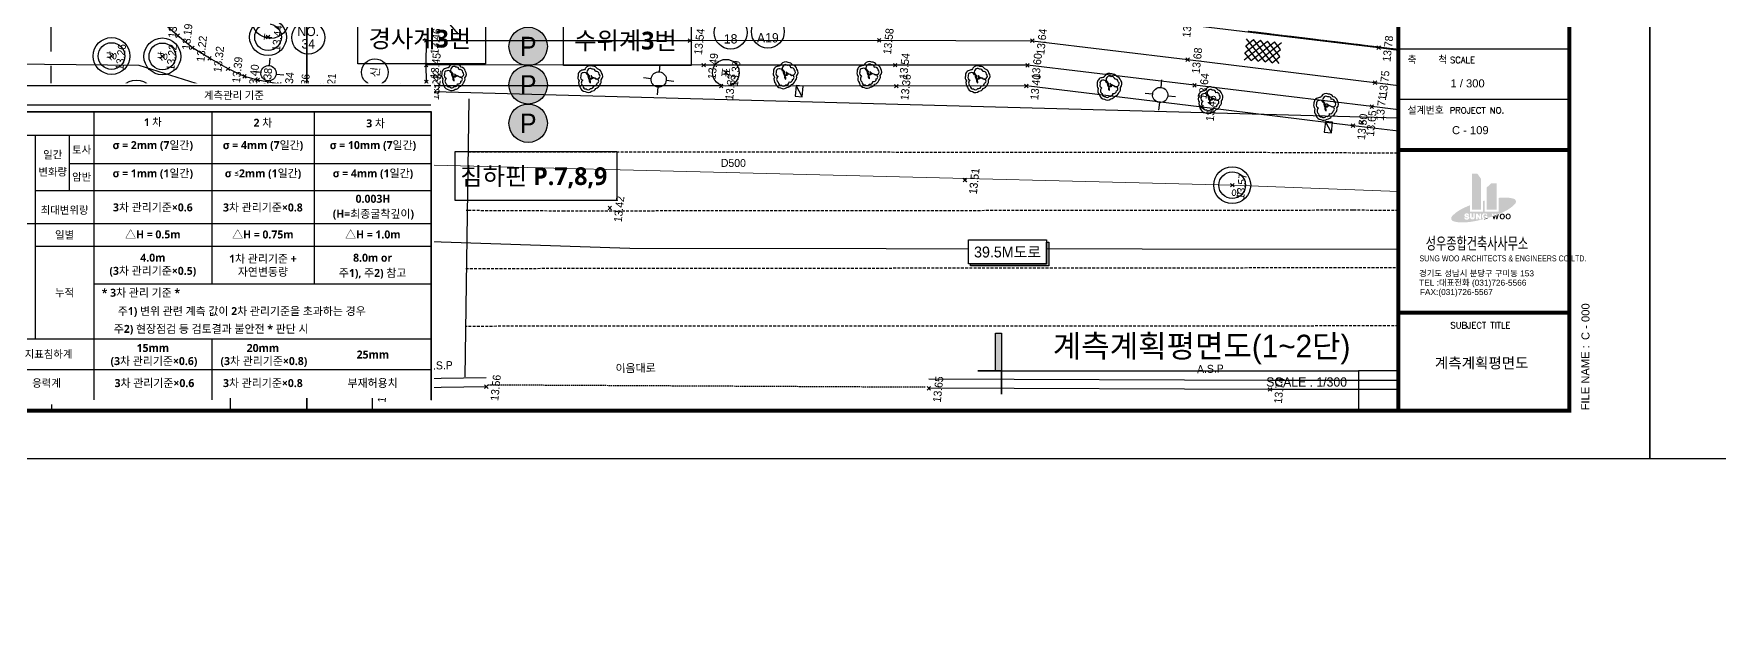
# Model space of a CAD drawing. Header units: millimetres. Extents: x 1073475 to 2890243, y -1340830 to -367733.
# Drawn here: x 2496583 to 2591395, y -465920 to -432928 of the extents above; entities that cross this region are included whole.
import ezdxf
from ezdxf.enums import TextEntityAlignment as Align
from ezdxf.xclip import XClip

# ---------------------------------------------------------------- set-up
doc = ezdxf.new("R2010")
doc.units = ezdxf.units.MM
doc.header["$LTSCALE"] = 50
doc.header["$XCLIPFRAME"] = 2
doc.header["$PDMODE"] = 3
doc.header["$PDSIZE"] = 100
for name, pattern in [('ANYANG3', [3, 2, -1]), ('HIDDEN', [9.525, 6.35, -3.175]), ('HIDDEN2', [4.7625, 3.175, -1.5875]), ('PHANTOM', [63.5, 31.75, -6.35, 6.35, -6.35, 6.35, -6.35])]:
    doc.linetypes.add(name, pattern=pattern)
for name, color, linetype in [('0-재료표-1', 3, 'Continuous'), ('1-우수관로', 140, '우수'), ('11', 11, 'Continuous'), ('3', 3, 'Continuous'), ('A-SYM', 7, 'Continuous'), ('CIP', 1, 'Continuous'), ('HAT', 8, 'Continuous'), ('NO', 2, 'Continuous'), ('SITE', 7, 'PHANTOM'), ('TEX', 3, 'Continuous'), ('TEXT', 3, 'Continuous'), ('TEXT1', 7, 'Continuous'), ('TITLE-1', 3, 'Continuous'), ('가로등', 1, 'Continuous'), ('건축', 233, 'HIDDEN'), ('계측기 지표침하계', 44, 'Continuous'), ('단면', 4, 'Continuous'), ('도로', 1, 'Continuous'), ('보도', 7, 'Continuous'), ('보도블럭', 7, 'Continuous'), ('상수도맨홀', 1, 'Continuous'), ('신호등', 1, 'Continuous'), ('연속지적도', 32, 'Continuous'), ('우수맨홀', 1, 'Continuous'), ('우수받이', 5, 'Continuous'), ('자전거전용도로', 7, 'Continuous'), ('조경', 3, 'Continuous'), ('중앙선', 2, 'Continuous'), ('지하지장물_상수관로', 5, 'HIDDEN2'), ('지하지장물_열수송관로', 6, 'HIDDEN2'), ('지하지장물_전기관로', 1, 'HIDDEN2'), ('차선', 7, 'HIDDEN2'), ('측량점_높이', 8, 'Continuous'), ('측량점_심볼', 7, 'Continuous'), ('통신맨홀', 1, 'Continuous'), ('포장상태', 7, 'Continuous'), ('표지판', 1, 'Continuous'), ('현황', 9, 'Continuous'), ('화단경계', 3, 'Continuous'), ('횡단보도', 40, 'Continuous')]:
    doc.layers.add(name, color=color, linetype=linetype)
doc.layers.add('defpoint', color=193, linetype='Continuous', plot=False)
doc.styles.add('LT', font='')
doc.styles.add('RXHG', font='arial.ttf')
doc.styles.add('RXHS', font='SIMPLEX.SHX', dxfattribs={"bigfont": 'WHGTXT.SHX'})
doc.styles.get("Standard").update_dxf_attribs({"font": ''})
doc.styles.add('굴림체', font='')
doc.styles.add('돋움', font='')
doc.styles.add('로고', font='malgunbd.ttf')
doc.styles.add('맑은고딕', font='malgunbd.ttf')
doc.styles.get('LT').set_extended_font_data('GulimChe')
doc.styles.get('Standard').set_extended_font_data('Dotum')
doc.styles.get('굴림체').set_extended_font_data('Dotum')
doc.styles.get('돋움').set_extended_font_data('Dotum')
doc.linetypes.add('POWER_LINE', pattern='A,12.7,-5.08,["POWER",Standard,S=2.54,R=0,X=-2.54,Y=-1.27],-6.35', length=24.13)
doc.linetypes.add('WATER_LINE', pattern='A,12.7,-5.08,["WATER",Standard,S=2.54,R=0,X=-2.54,Y=-1.27],-6.35', length=24.13)
doc.linetypes.add('우수', pattern='A,0.5,-0.05,["우수",LT,S=0.1,R=0,X=0,Y=-0.05],-0.4', length=0.95)

# ---------------------------------------------------------------- blocks, each defined once
blk = doc.blocks.new('A$405090834614')
at = {"layer": '1-우수관로', "color": 251, "linetype": '우수', "lineweight": 0, "ltscale": 80}
blk.add_lwpolyline([(121638, 164312), (127425, 92669), (132944, 11829)], dxfattribs=at)
at = {"layer": 'SITE', "color": 251, "linetype": 'ANYANG3', "ltscale": 0.5}
blk.add_line((135928, 79844), (136118, 92684), dxfattribs=at)
at = {"layer": '가로등', "color": 251, "linetype": 'Continuous'}
for p, q in [((127972, 147665), (127972, 148094)), ((127543, 147237), (127115, 147237)), ((128400, 147237), (128829, 147237)), ((127972, 146808), (127972, 146380)), ((129933, 125805), (129933, 126234)), ((129505, 125377), (129076, 125377)), ((130362, 125377), (130790, 125377)), ((129933, 124948), (129933, 124520)), ((132045, 97661), (132045, 98089)), ((131616, 97232), (131188, 97232)), ((132045, 96804), (132045, 96375)), ((132473, 97232), (132902, 97232))]:
    blk.add_line(p, q, dxfattribs=at)
for centre, major_axis, start_param, end_param in [((127972, 147237), (303, 303), 5.497787, 11.780972), ((129933, 125377), (-303, 303), 3.926991, 10.210176), ((132045, 97232), (-303, 303), 3.926991, 10.210176)]:
    blk.add_ellipse(centre, major_axis=major_axis, ratio=1, start_param=start_param, end_param=end_param, dxfattribs=at)
at = {"layer": '도로', "color": 251}
for p, q in [((129528, 152532), (130114, 153376)), ((128940, 151649), (129528, 152532)), ((128458, 150633), (128940, 151649)), ((127975, 149531), (128458, 150633)), ((127648, 148566), (127975, 149531)), ((127524, 147805), (127648, 148566)), ((127421, 146565), (127524, 147805)), ((127421, 145670), (127421, 146565)), ((127610, 144201), (127421, 145670)), ((128196, 138313), (127610, 144201)), ((128196, 138313), (128196, 138313)), ((129944, 121845), (128196, 138313)), ((130969, 112042), (129944, 121845)), ((131755, 104782), (130969, 112042)), ((131602, 94836), (131755, 104782)), ((131755, 104782), (131755, 104782)), ((131464, 86267), (131602, 94836)), ((131391, 79577), (131464, 86267)), ((131464, 86267), (131464, 86267))]:
    blk.add_line(p, q, dxfattribs=at)
at = {"layer": '보도', "color": 251}
for p, q in [((136155, 96645), (135985, 85300)), ((135985, 85300), (135906, 79753))]:
    blk.add_line(p, q, dxfattribs=at)
at = {"layer": '보도블럭', "color": 251}
for p, q in [((131284, 136837), (132417, 138068)), ((134513, 91559), (135697, 92742)), ((134513, 91165), (135697, 92347)), ((134514, 92742), (135696, 91559)), ((134514, 91953), (135302, 92742)), ((134514, 92347), (134908, 92742)), ((134514, 92347), (135696, 91164)), ((134908, 92742), (135696, 91953)), ((135302, 92742), (135697, 92347)), ((134513, 90770), (135696, 91953)), ((134513, 91559), (135302, 90770)), ((134513, 91165), (134908, 90770)), ((134514, 91953), (135696, 90770)), ((134908, 90770), (135696, 91559)), ((135302, 90770), (135696, 91164))]:
    blk.add_line(p, q, dxfattribs=at)
at = {"layer": '상수도맨홀', "color": 251}
for centre, radius in [((128001, 156125), 1036), ((128001, 156125), 750), ((125777, 154483), 1036), ((125777, 154483), 750), ((128282, 153279), 1036), ((128282, 153279), 750)]:
    blk.add_circle(centre, radius, dxfattribs=at)
at = {"layer": '신호등', "color": 251}
blk.add_circle((128658, 141295), 750, dxfattribs=at)
at = {"layer": '연속지적도', "color": 251}
for p, q in [((92708, 141325), (131988, 145494)), ((131988, 145494), (92708, 141325)), ((136117, 92685), (135927, 79844))]:
    blk.add_line(p, q, dxfattribs=at)
at = {"layer": '우수맨홀', "color": 251}
for radius in [1036, 750]:
    blk.add_circle((127425, 92669), radius, dxfattribs=at)
at = {"layer": '우수받이', "color": 251}
for points in [[(127551, 139797), (127551, 139397), (128151, 139397), (128151, 139797)], [(129815, 117648), (129815, 117248), (130415, 117248), (130415, 117648)], [(130936, 87837), (130936, 87437), (131536, 87437), (131536, 87837)]]:
    blk.add_lwpolyline(points, close=True, dxfattribs=at)
for points in [[(127551, 139397), (128151, 139797)], [(129815, 117248), (130415, 117648)], [(130936, 87437), (131536, 87837)]]:
    blk.add_lwpolyline(points, dxfattribs=at)
at = {"layer": '자전거전용도로', "color": 251}
for p, q in [((129369, 138469), (130745, 138606)), ((130745, 138606), (132293, 123856)), ((132293, 123856), (133434, 113281)), ((133434, 113281), (134320, 104708)), ((133434, 113281), (133434, 113281)), ((134320, 104708), (134183, 95906)), ((134320, 104708), (134320, 104708)), ((134183, 95906), (134008, 85298)), ((134008, 85298), (133948, 79417)), ((134008, 85298), (134008, 85298))]:
    blk.add_line(p, q, dxfattribs=at)
at = {"layer": '조경', "color": 251}
for points in [[(128332, 137353, 0.346815), (128119, 137052, 0.330985), (128178, 136700, 0.257815), (128360, 136476, 0.268393), (128587, 136281, 0.287741), (128870, 136229, 0.374085), (129262, 136246, 0.296108), (129461, 136501, 0.276004), (129576, 136785, 0.397465), (129431, 137167, 0.08978), (129336, 137217, 0.089366), (129309, 137319, 0.417873), (128948, 137542, 0.244957), (128684, 137462, 0.283849)], [(128418, 137215, 0.520567), (128276, 137018, 0.520567), (128326, 136779, 0.520567), (128497, 136607, 0.520567), (128661, 136428, 0.997573), (128879, 136535, 0.520567), (128851, 136775, 0.940956), (128639, 136810, 0.176046), (128882, 136928, 1.063971), (129046, 136839, 0.138397), (128940, 136603, 0.467806), (128937, 136374, 0.520567), (129180, 136380, 0.520567), (129297, 136592, 0.520567), (129414, 136804, 0.520567), (129351, 137039, 0.520567), (129112, 136991, 0.258914), (128882, 136928, 0.824029), (129069, 137047, 0.520567), (129165, 137269, 0.520567), (128951, 137384, 0.520567), (128744, 137259, 0.520567), (128418, 137215)], [(129035, 129719, 0.346815), (128821, 129417, 0.330985), (128881, 129066, 0.257815), (129063, 128842, 0.268393), (129289, 128647, 0.287741), (129573, 128595, 0.374085), (129964, 128612, 0.296108), (130164, 128867, 0.276004), (130279, 129150, 0.397465), (130133, 129533, 0.08978), (130039, 129582, 0.089366), (130012, 129684, 0.417873), (129650, 129907, 0.244957), (129386, 129828, 0.283849)], [(129121, 129581, 0.520567), (128979, 129384, 0.520567), (129029, 129145, 0.520567), (129199, 128972, 0.520567), (129364, 128793, 0.997573), (129582, 128900, 0.520567), (129553, 129141, 0.940956), (129341, 129176, 0.176046), (129584, 129293, 1.063971), (129749, 129204, 0.138397), (129643, 128968, 0.467806), (129640, 128740, 0.520567), (129883, 128746, 0.520567), (130000, 128958, 0.520567), (130117, 129170, 0.520567), (130053, 129404, 0.520567), (129815, 129357, 0.258914), (129584, 129293, 0.824029), (129771, 129413, 0.520567), (129868, 129635, 0.520567), (129654, 129750, 0.520567), (129446, 129624, 0.520567), (129121, 129581)], [(130404, 118814, 0.346815), (130191, 118512, 0.330985), (130250, 118161, 0.257815), (130432, 117937, 0.268393), (130659, 117742, 0.287741), (130942, 117689, 0.374085), (131333, 117706, 0.296108), (131533, 117962, 0.276004), (131648, 118245, 0.397465), (131503, 118628, 0.08978), (131408, 118677, 0.089366), (131381, 118779, 0.417873), (131020, 119002, 0.244957), (130755, 118923, 0.283849)], [(130490, 118676, 0.520567), (130348, 118478, 0.520567), (130398, 118240, 0.520567), (130569, 118067, 0.520567), (130733, 117888, 0.997573), (130951, 117995, 0.520567), (130923, 118236, 0.940956), (130711, 118270, 0.176046), (130953, 118388, 1.063971), (131118, 118299, 0.138397), (131012, 118063, 0.467806), (131009, 117834, 0.520567), (131252, 117841, 0.520567), (131369, 118053, 0.520567), (131486, 118264, 0.520567), (131423, 118499, 0.520567), (131184, 118452, 0.258914), (130953, 118388, 0.824029), (131141, 118507, 0.520567), (131237, 118729, 0.520567), (131023, 118844, 0.520567), (130816, 118719, 0.520567), (130490, 118676)], [(130924, 114133, 0.346815), (130711, 113832, 0.330985), (130770, 113480, 0.257815), (130952, 113256, 0.268393), (131179, 113062, 0.287741), (131463, 113009, 0.374085), (131854, 113026, 0.296108), (132053, 113282, 0.276004), (132168, 113565, 0.397465), (132023, 113948, 0.08978), (131928, 113997, 0.089366), (131901, 114099, 0.417873), (131540, 114322, 0.244957), (131276, 114243, 0.283849)], [(131011, 113996, 0.520567), (130869, 113798, 0.520567), (130918, 113560, 0.520567), (131089, 113387, 0.520567), (131254, 113208, 0.997573), (131472, 113315, 0.520567), (131443, 113555, 0.940956), (131231, 113590, 0.176046), (131474, 113708, 1.063971), (131638, 113619, 0.138397), (131532, 113383, 0.467806), (131529, 113154, 0.520567), (131772, 113161, 0.520567), (131889, 113372, 0.520567), (132007, 113584, 0.520567), (131943, 113819, 0.520567), (131704, 113771, 0.258914), (131474, 113708, 0.824029), (131661, 113827, 0.520567), (131758, 114049, 0.520567), (131544, 114164, 0.520567), (131336, 114039, 0.520567), (131011, 113996)], [(131330, 108053, 0.346815), (131116, 107751, 0.330985), (131176, 107400, 0.257815), (131358, 107176, 0.268393), (131584, 106981, 0.287741), (131868, 106929, 0.374085), (132259, 106946, 0.296108), (132459, 107201, 0.276004), (132574, 107484, 0.397465), (132428, 107867, 0.08978), (132334, 107916, 0.089366), (132306, 108018, 0.417873), (131945, 108241, 0.244957), (131681, 108162, 0.283849)], [(131416, 107915, 0.520567), (131274, 107718, 0.520567), (131323, 107479, 0.520567), (131494, 107306, 0.520567), (131659, 107127, 0.997573), (131877, 107234, 0.520567), (131848, 107475, 0.940956), (131636, 107510, 0.176046), (131879, 107627, 1.063971), (132044, 107539, 0.138397), (131938, 107302, 0.467806), (131935, 107074, 0.520567), (132177, 107080, 0.520567), (132295, 107292, 0.520567), (132412, 107504, 0.520567), (132348, 107738, 0.520567), (132110, 107691, 0.258914), (131879, 107627, 0.824029), (132066, 107747, 0.520567), (132163, 107969, 0.520567), (131949, 108084, 0.520567), (131741, 107958, 0.520567), (131416, 107915)], [(131688, 100631, 0.346815), (131475, 100330, 0.330985), (131534, 99978, 0.257815), (131716, 99754, 0.268393), (131943, 99559, 0.287741), (132226, 99507, 0.374085), (132618, 99524, 0.296108), (132817, 99779, 0.276004), (132932, 100062, 0.397465), (132787, 100445, 0.08978), (132692, 100494, 0.089366), (132665, 100596, 0.417873), (132304, 100819, 0.244957), (132040, 100740, 0.283849)], [(131775, 100493, 0.520567), (131633, 100296, 0.520567), (131682, 100057, 0.520567), (131853, 99885, 0.520567), (132017, 99706, 0.997573), (132236, 99813, 0.520567), (132207, 100053, 0.940956), (131995, 100088, 0.176046), (132238, 100205, 1.063971), (132402, 100117, 0.138397), (132296, 99880, 0.467806), (132293, 99652, 0.520567), (132536, 99658, 0.520567), (132653, 99870, 0.520567), (132771, 100082, 0.520567), (132707, 100316, 0.520567), (132468, 100269, 0.258914), (132238, 100205, 0.824029), (132425, 100325, 0.520567), (132522, 100547, 0.520567), (132308, 100662, 0.520567), (132100, 100537, 0.520567), (131775, 100493)], [(131535, 94898, 0.346815), (131321, 94597, 0.330985), (131381, 94245, 0.257815), (131562, 94021, 0.268393), (131789, 93827, 0.287741), (132073, 93774, 0.374085), (132464, 93791, 0.296108), (132663, 94047, 0.276004), (132778, 94330, 0.397465), (132633, 94713, 0.08978), (132539, 94762, 0.089366), (132511, 94864, 0.417873), (132150, 95087, 0.244957), (131886, 95008, 0.283849)], [(131621, 94761, 0.520567), (131479, 94563, 0.520567), (131528, 94325, 0.520567), (131699, 94152, 0.520567), (131864, 93973, 0.997573), (132082, 94080, 0.520567), (132053, 94320, 0.940956), (131841, 94355, 0.176046), (132084, 94473, 1.063971), (132249, 94384, 0.138397), (132142, 94148, 0.467806), (132139, 93919, 0.520567), (132382, 93925, 0.520567), (132500, 94137, 0.520567), (132617, 94349, 0.520567), (132553, 94584, 0.520567), (132314, 94536, 0.258914), (132084, 94473, 0.824029), (132271, 94592, 0.520567), (132368, 94814, 0.520567), (132154, 94929, 0.520567), (131946, 94804, 0.520567), (131621, 94761)], [(131842, 88398, 0.346815), (131628, 88096, 0.330985), (131688, 87745, 0.257815), (131870, 87521, 0.268393), (132096, 87326, 0.287741), (132380, 87274, 0.374085), (132771, 87290, 0.296108), (132971, 87546, 0.276004), (133086, 87829, 0.397465), (132940, 88212, 0.08978), (132846, 88261, 0.089366), (132819, 88363, 0.417873), (132457, 88586, 0.244957), (132193, 88507, 0.283849)], [(131928, 88260, 0.520567), (131786, 88063, 0.520567), (131836, 87824, 0.520567), (132006, 87651, 0.520567), (132171, 87472, 0.997573), (132389, 87579, 0.520567), (132360, 87820, 0.940956), (132148, 87855, 0.176046), (132391, 87972, 1.063971), (132556, 87883, 0.138397), (132450, 87647, 0.467806), (132447, 87419, 0.520567), (132690, 87425, 0.520567), (132807, 87637, 0.520567), (132924, 87849, 0.520567), (132860, 88083, 0.520567), (132622, 88036, 0.258914), (132391, 87972, 0.824029), (132578, 88091, 0.520567), (132675, 88314, 0.520567), (132461, 88429, 0.520567), (132253, 88303, 0.520567), (131928, 88260)]]:
    blk.add_lwpolyline(points, format="xyb", close=True, dxfattribs=at)
at = {"layer": '중앙선', "color": 251}
for p, q in [((111725, 133196), (110958, 139493)), ((112233, 133253), (111465, 139554)), ((116222, 89351), (114265, 108435)), ((116731, 89403), (114774, 108487)), ((117597, 76336), (116222, 89351)), ((118105, 76391), (116731, 89403))]:
    blk.add_line(p, q, dxfattribs=at)
at = {"layer": '지하지장물_상수관로', "color": 251, "linetype": 'WATER_LINE', "ltscale": 3}
blk.add_lwpolyline([(125974, 172142), (127656, 154547), (126905, 150875), (134574, 53206), (135978, 16885)], dxfattribs=at)
at = {"layer": '지하지장물_열수송관로', "color": 251, "ltscale": 10}
blk.add_lwpolyline([(216367, 190058), (198477, 187793), (198622, 185962), (196548, 185528), (196500, 184227), (192401, 184034), (193108, 166565), (46886, 150822)], dxfattribs=at)
at = {"layer": '지하지장물_전기관로', "color": 251, "linetype": 'POWER_LINE', "ltscale": 3}
blk.add_lwpolyline([(128114, 30390), (124995, 81247), (120316, 126000), (117897, 159426), (117322, 167477), (116075, 173707), (115884, 185784), (118473, 190768)], dxfattribs=at)
at = {"layer": '차선', "color": 251, "linetype": 'ByBlock'}
blk.add_line((127727, 135889), (112158, 134458), dxfattribs=at)
at = {"layer": '차선', "color": 251}
for p, q in [((124764, 135599), (129327, 92317)), ((121864, 70069), (114979, 134740)), ((118223, 135054), (124427, 77076)), ((122013, 129883), (121459, 135374)), ((126736, 85773), (122013, 129883)), ((129327, 92317), (130321, 82550)), ((129096, 62935), (126736, 85773))]:
    blk.add_line(p, q, dxfattribs=at)
at = {"layer": '차선', "color": 251, "ltscale": 0.5}
blk.add_line((111851, 133108), (114316, 108643), dxfattribs=at)
at = {"layer": '측량점_심볼', "color": 251}
for p in [(128001, 156125), (125777, 154483), (125784, 154489), (128282, 153279), (129528, 152532), (128940, 151649), (128458, 150633), (125251, 148890), (127975, 149531), (127648, 148566), (110889, 147574), (127524, 147805), (129988, 147483), (127421, 146565), (127421, 145670), (125750, 144792), (126355, 144845), (127610, 144201), (126749, 141141), (110958, 139493), (111426, 139618), (129369, 138469), (130745, 138606), (128196, 138313), (128423, 138361), (111725, 133196), (122451, 127350), (132293, 123856), (131000, 122951), (129944, 121845), (130713, 121659), (133434, 113281), (130969, 112042), (132140, 112234), (114265, 108435), (126119, 107650), (126125, 107655), (131755, 104782), (132918, 104836), (134320, 104708), (134183, 95906), (131602, 94836), (132791, 95376), (127425, 92669), (116222, 89351), (131464, 86267), (131708, 85783), (132647, 85330), (134008, 85298), (135985, 85300)]:
    blk.add_point(p, dxfattribs=at)
at = {"layer": '통신맨홀', "color": 251}
for centre, radius in [((129988, 147483), 1036), ((129988, 147483), 750), ((130959, 147442), 1036)]:
    blk.add_circle(centre, radius, dxfattribs=at)
at = {"layer": '표지판', "color": 251}
blk.add_circle((130713, 121659), 750, dxfattribs=at)
at = {"layer": '화단경계', "color": 251}
for p, q in [((128423, 138361), (129369, 138469)), ((131000, 122951), (129369, 138469)), ((132140, 112234), (131000, 122951)), ((132918, 104836), (132140, 112234)), ((132791, 95376), (132918, 104836)), ((132647, 85330), (132791, 95376)), ((132543, 79641), (132647, 85330))]:
    blk.add_line(p, q, dxfattribs=at)
at = {"layer": '횡단보도', "color": 251}
for p, q in [((110889, 147574), (125251, 148890)), ((125251, 148890), (125750, 144792)), ((97406, 146156), (110889, 147574)), ((125750, 144792), (126355, 144845)), ((126355, 144845), (126749, 141141)), ((126749, 141141), (111426, 139618)), ((111426, 139618), (98848, 138380))]:
    blk.add_line(p, q, dxfattribs=at)
at = {"layer": '1-우수관로', "color": 251, "linetype": '우수', "lineweight": 0, "ltscale": 5, "style": '굴림체'}
blk.add_text('D500', height=450, rotation=275.5675, dxfattribs=at).set_placement((125554, 119983), align=Align.RIGHT)
at = {"layer": 'TEXT', "color": 251, "style": '굴림체'}
blk.add_text('이음대로', height=450, rotation=276.75715, dxfattribs=at).set_placement((113567, 123809), align=Align.RIGHT)
at = {"layer": '상수도맨홀', "color": 251, "style": '굴림체'}
for s, p in [('상', (128001, 156125)), ('상', (125777, 154483)), ('상', (128282, 153279)), ('T', (129988, 147483)), ('신', (128658, 141295)), ('표', (130713, 121659))]:
    blk.add_text(s, height=450, dxfattribs=at).set_placement(p, align=Align.MIDDLE)
at = {"layer": '우수맨홀', "color": 251, "style": '굴림체'}
blk.add_text('우', height=450, dxfattribs=at).set_placement((126737, 92154))
at = {"layer": '측량점_높이', "color": 251, "style": '굴림체'}
for s, p in [('13.26', (128001, 155825)), ('13.27', (125777, 154183)), ('13.27', (125784, 154189)), ('13.22', (128282, 152979)), ('13.19', (130114, 153076)), ('13.19', (129528, 152232)), ('13.22', (128940, 151349)), ('13.32', (128458, 150333)), ('13.39', (127975, 149231)), ('13.25', (125251, 148590)), ('13.40', (127648, 148266)), ('13.47', (110889, 147274)), ('13.38', (127524, 147505)), ('13.44', (129988, 147183)), ('13.34', (127421, 146265)), ('13.36', (127421, 145370)), ('13.25', (125750, 144492)), ('13.25', (126355, 144545)), ('13.21', (127610, 143901)), ('13.29', (126749, 140841)), ('13.52', (110958, 139193)), ('13.53', (111426, 139318)), ('13.23', (128196, 138013)), ('13.42', (128423, 138061)), ('13.45', (129369, 138169)), ('13.46', (130745, 138306)), ('13.56', (111725, 132896)), ('13.42', (122451, 127050)), ('13.54', (132293, 123556)), ('13.49', (131000, 122651)), ('13.33', (129944, 121545)), ('13.39', (130713, 121359)), ('13.58', (133434, 112981)), ('13.54', (132140, 111934)), ('13.36', (130969, 111742)), ('13.65', (114265, 108135)), ('13.51', (126119, 107350)), ('13.51', (126125, 107355)), ('13.40', (131755, 104482)), ('13.60', (132918, 104536)), ('13.64', (134320, 104408)), ('13.70', (136155, 96345)), ('13.64', (132791, 95076)), ('13.68', (134183, 95606)), ('13.45', (131602, 94536)), ('13.57', (127425, 92369)), ('13.74', (116222, 89051)), ('13.50', (131464, 85967)), ('13.65', (131708, 85483)), ('13.71', (132647, 85030)), ('13.75', (134008, 84998)), ('13.78', (135985, 85000))]:
    blk.add_text(s, height=450, dxfattribs=at).set_placement(p, align=Align.TOP_CENTER)
at = {"layer": '포장상태', "color": 251, "style": '굴림체'}
for p in [(112519, 135175), (116900, 92027)]:
    blk.add_text('A.S.P', height=450, rotation=277.72058, dxfattribs=at).set_placement(p, align=Align.RIGHT)
blk = doc.blocks.new('dbox')
at = {"layer": 'HAT'}
h = blk.add_hatch(color=11, dxfattribs=at)
h.paths.add_polyline_path([(77433, 9338), (77433, 10691), (77634, 10691), (77772, 10499), (77772, 9338)])
h.paths.add_polyline_path([(78357, 10329), (78357, 9338), (77980, 9338), (77980, 10162), (78156, 10329)])
h = blk.add_hatch(color=11, dxfattribs=at)
edge = h.paths.add_edge_path()
edge.add_line((78389, 9153), (78400, 9195))
edge.add_line((78400, 9195), (78457, 9195))
edge.add_line((78457, 9195), (78452, 9178))
edge.add_ellipse((77492, 11535), major_axis=(0, 2545), ratio=1, start_angle=202.14575, end_angle=210.59706)
edge.add_ellipse((78218, 10308), major_axis=(0, 1119), ratio=1, start_angle=210.59601, end_angle=228.2714)
edge.add_ellipse((78968, 9639), major_axis=(0, 114), ratio=1, start_angle=228.27786, end_angle=285.87038)
edge.add_ellipse((78968, 9639), major_axis=(0, 114), ratio=1, start_angle=-74.13617, end_angle=-16.54365)
edge.add_ellipse((78682, 8675), major_axis=(0, 1119), ratio=1, start_angle=-16.53888, end_angle=1.1365)
edge.add_ellipse((78710, 7250), major_axis=(0, 2545), ratio=1, start_angle=1.13205, end_angle=6.30579)
edge.add_line((78431, 9779), (78431, 9265))
edge.add_line((78431, 9265), (77906, 9265))
edge.add_line((77906, 9265), (77906, 9679))
edge.add_ellipse((79084, 5053), major_axis=(-53, 4773), ratio=1, start_angle=13.63978, end_angle=14.40005)
edge.add_line((77845, 9663), (77845, 9265))
edge.add_line((77845, 9265), (77360, 9265))
edge.add_line((77360, 9265), (77360, 9504))
edge.add_ellipse((79084, 5053), major_axis=(-54, 4773), ratio=1, start_angle=20.5246, end_angle=21.42921)
edge.add_ellipse((78246, 7118), major_axis=(1, 2545), ratio=1, start_angle=22.09966, end_angle=30.61589)
edge.add_ellipse((77521, 8345), major_axis=(0, 1119), ratio=1, start_angle=30.59612, end_angle=48.27151)
edge.add_ellipse((76770, 9014), major_axis=(0, 114), ratio=1, start_angle=48.27498, end_angle=105.86751)
edge.add_ellipse((76770, 9014), major_axis=(0, 114), ratio=1, start_angle=105.85778, end_angle=163.4503)
edge.add_ellipse((77057, 9978), major_axis=(0, 1119), ratio=1, start_angle=163.45499, end_angle=181.13038)
edge.add_ellipse((77028, 11403), major_axis=(0, 2545), ratio=1, start_angle=181.13636, end_angle=189.65259)
edge.add_ellipse((76655, 13600), major_axis=(1, 4773), ratio=1, start_angle=189.65565, end_angle=194.72387)
edge.add_ellipse((77757, 8815), major_axis=(0, 201), ratio=1, start_angle=-33.1522, end_angle=-28.66311)
edge.add_ellipse((77876, 9033), major_axis=(0, 46.8), ratio=1, start_angle=127.97322, end_angle=151.12117, ccw=False)
edge.add_ellipse((-198308, -206946), major_axis=(272663, 220334), ratio=0.9999999, start_angle=-0.91538, end_angle=-0.91145)
edge.add_ellipse((77863, 9053), major_axis=(0, 49), ratio=1, start_angle=104.03629, end_angle=128.0489, ccw=False)
edge.add_ellipse((77668, 9004), major_axis=(0, 153), ratio=1, start_angle=-76.08998, end_angle=-70.28749)
edge.add_ellipse((77873, 9078), major_axis=(0, 65.1), ratio=1, start_angle=89.33612, end_angle=109.77975, ccw=False)
edge.add_ellipse((77638, 9080), major_axis=(0, 170), ratio=1, start_angle=269.39254, end_angle=274.55697)
edge.add_ellipse((77867, 9099), major_axis=(0, 60.4), ratio=1, start_angle=75.19941, end_angle=94.52888, ccw=False)
edge.add_ellipse((77687, 9146), major_axis=(0, 126), ratio=1, start_angle=255.38151, end_angle=261.38389)
edge.add_ellipse((77871, 9118), major_axis=(0, 59.9), ratio=1, start_angle=424.09302, end_angle=441.18441, ccw=False)
edge.add_ellipse((78586, 8771), major_axis=(12, 855), ratio=1, start_angle=423.73232, end_angle=424.89882, ccw=False)
edge.add_ellipse((77873, 9135), major_axis=(-0.1, 54.6), ratio=1, start_angle=405.77633, end_angle=422.85172, ccw=False)
edge.add_ellipse((77243, 9746), major_axis=(21, 823), ratio=1, start_angle=227.3729, end_angle=228.31467)
edge.add_ellipse((77879, 9149), major_axis=(-0.1, 48.7), ratio=1, start_angle=391.37895, end_angle=406.71584, ccw=False)
edge.add_ellipse((80059, 5590), major_axis=(871, 4132), ratio=1, start_angle=403.17743, end_angle=403.38991, ccw=False)
edge.add_ellipse((77890, 9161), major_axis=(0.2, 45), ratio=1, start_angle=377.16985, end_angle=391.5723, ccw=False)
edge.add_ellipse((77923, 9052), major_axis=(0, 159), ratio=1, start_angle=360.49314, end_angle=376.84703, ccw=False)
edge.add_ellipse((77922, 9120), major_axis=(0, 90.2), ratio=1, start_angle=273.76468, end_angle=360.51507, ccw=False)
edge.add_line((78012, 9126), (77963, 9126))
edge.add_ellipse((78018, 9158), major_axis=(0, 63.9), ratio=1, start_angle=102.41382, end_angle=119.80768, ccw=False)
edge.add_ellipse((77951, 9143), major_axis=(-3.78, 3.78), ratio=1, start_angle=237.40671, end_angle=277.46827)
edge.add_ellipse((78051, 9274), major_axis=(-1, 160), ratio=1, start_angle=135.44574, end_angle=142.1938, ccw=False)
edge.add_ellipse((77937, 9157), major_axis=(-2.8, 2.8), ratio=1, start_angle=-89.27979, end_angle=-50.76183)
edge.add_ellipse((77917, 8964), major_axis=(0, 198), ratio=1, start_angle=-5.75604, end_angle=4.1965)
edge.add_ellipse((77905, 9138), major_axis=(0, 23.5), ratio=1, start_angle=4.16397, end_angle=54.24834)
edge.add_ellipse((78033, 9045), major_axis=(0, 182), ratio=1, start_angle=54.34106, end_angle=64.37171)
edge.add_ellipse((77916, 9102), major_axis=(0.1, 51.8), ratio=1, start_angle=64.36733, end_angle=86.88615)
edge.add_ellipse((77997, 9097), major_axis=(0, 133), ratio=1, start_angle=86.82838, end_angle=111.31775)
edge.add_ellipse((77916, 9065), major_axis=(0, 46), ratio=1, start_angle=111.28668, end_angle=179.01186)
edge.add_ellipse((77916, 9070), major_axis=(0, 50.3), ratio=1, start_angle=179.04766, end_angle=257.49529)
edge.add_line((77965, 9059), (77912, 9059))
edge.add_line((77912, 9059), (77912, 9106))
edge.add_line((77912, 9106), (78016, 9106))
edge.add_line((78016, 9106), (78016, 9025))
edge.add_ellipse((76569, 13866), major_axis=(-11, 5052), ratio=1, start_angle=196.51434, end_angle=198.75655)
edge.add_line((78204, 9085), (78172, 9195))
edge.add_line((78172, 9195), (78229, 9195))
edge.add_line((78229, 9195), (78254, 9103))
edge.add_ellipse((76655, 13600), major_axis=(-56, 4773), ratio=1, start_angle=198.905, end_angle=199.07854)
edge.add_line((78267, 9108), (78284, 9195))
edge.add_line((78284, 9195), (78342, 9195))
edge.add_line((78342, 9195), (78354, 9140))
edge.add_ellipse((76655, 13600), major_axis=(-90, 4772), ratio=1, start_angle=199.77228, end_angle=200.219)
h.paths.add_polyline_path([(77775, 9195), (77717, 9195), (77717, 9075), (77642, 9195), (77587, 9195), (77587, 8972), (77643, 8972), (77643, 9098), (77720, 8972), (77775, 8972)], flags=16)
edge = h.paths.add_edge_path(flags=16)
edge.add_line((77487, 9202), (77487, 9053))
edge.add_ellipse((77453, 9053), major_axis=(0, 33.6), ratio=1, start_angle=179.63205, end_angle=270.23961, ccw=False)
edge.add_ellipse((77453, 9053), major_axis=(0, 33.6), ratio=1, start_angle=89.65399, end_angle=180.26156, ccw=False)
edge.add_line((77419, 9053), (77419, 9202))
edge.add_line((77419, 9202), (77365, 9202))
edge.add_line((77365, 9202), (77365, 9047))
edge.add_ellipse((77439, 9049), major_axis=(0, 73.9), ratio=1, start_angle=91.62143, end_angle=151.65612)
edge.add_ellipse((77453, 9080), major_axis=(0, 108), ratio=1, start_angle=153.13176, end_angle=180.07033)
edge.add_ellipse((77453, 9080), major_axis=(0, 108), ratio=1, start_angle=179.97343, end_angle=206.91201)
edge.add_ellipse((77467, 9049), major_axis=(0, 73.7), ratio=1, start_angle=208.41656, end_angle=268.45125)
edge.add_line((77541, 9047), (77541, 9202))
edge.add_line((77541, 9202), (77487, 9202))
edge = h.paths.add_edge_path(flags=16)
edge.add_line((77279, 9104), (77218, 9119))
edge.add_ellipse((77223, 9134), major_axis=(0, 15.5), ratio=1, start_angle=20.86241, end_angle=163.74287, ccw=False)
edge.add_ellipse((77239, 9103), major_axis=(0, 49.9), ratio=1, start_angle=340.66039, end_angle=385.41453, ccw=False)
edge.add_ellipse((77246, 9126), major_axis=(0, 25.8), ratio=1, start_angle=255.14866, end_angle=339.5497, ccw=False)
edge.add_line((77271, 9120), (77326, 9120))
edge.add_ellipse((77250, 9124), major_axis=(0, 75.8), ratio=1, start_angle=266.55555, end_angle=353.45548)
edge.add_ellipse((77237, 9076), major_axis=(0, 126), ratio=1, start_angle=-10.00388, end_angle=18.56131)
edge.add_ellipse((77217, 9130), major_axis=(0, 67.6), ratio=1, start_angle=17.08716, end_angle=163.24438)
edge.add_line((77197, 9066), (77262, 9050))
edge.add_ellipse((77259, 9035), major_axis=(0, 15.9), ratio=1, start_angle=218.24348, end_angle=346.16871, ccw=False)
edge.add_ellipse((77238, 9068), major_axis=(0, 54.8), ratio=1, start_angle=165.503, end_angle=213.59299, ccw=False)
edge.add_ellipse((77228, 9041), major_axis=(0, 26.2), ratio=1, start_angle=74.99155, end_angle=171.41272, ccw=False)
edge.add_line((77203, 9048), (77146, 9048))
edge.add_ellipse((77226, 9045), major_axis=(0, 80.6), ratio=1, start_angle=88.40662, end_angle=171.85525)
edge.add_ellipse((77237, 9061), major_axis=(0, 97.8), ratio=1, start_angle=166.80632, end_angle=184.41011)
edge.add_ellipse((77246, 9060), major_axis=(0, 96.2), ratio=1, start_angle=179.64839, end_angle=218.73001)
edge.add_ellipse((77262, 9040), major_axis=(0, 70.5), ratio=1, start_angle=218.10449, end_angle=286.34765)
edge.add_ellipse((77268, 9040), major_axis=(0, 64.6), ratio=1, start_angle=-72.251, end_angle=-9.24795)
h = blk.add_hatch(color=11, dxfattribs=at)
edge = h.paths.add_edge_path()
edge.add_line((78008, 9023), (77879, 8986))
edge.add_ellipse((77911, 9057), major_axis=(0, 77.8), ratio=1, start_angle=155.03594, end_angle=230.62664)
edge.add_line((77972, 9008), (77982, 8984))
edge.add_line((77982, 8984), (78008, 8984))
edge.add_line((78008, 8984), (78008, 9023))
h = blk.add_hatch(color=11, dxfattribs=at)
h.paths.add_polyline_path([(78443, 9175), (78397, 9156), (78367, 9042), (78347, 9137), (78276, 9111), (78262, 9042), (78247, 9100), (78211, 9088), (78243, 8979), (78282, 8979), (78314, 9120), (78347, 8979), (78386, 8979)])
edge = h.paths.add_edge_path()
edge.add_ellipse((78571, 9096), major_axis=(0, 95.8), ratio=1, start_angle=-76.32675, end_angle=77.65075)
edge.add_ellipse((78604, 9083), major_axis=(0, 131), ratio=1, start_angle=75.19386, end_angle=89.61155)
edge.add_ellipse((78604, 9084), major_axis=(0, 131), ratio=1, start_angle=90.39035, end_angle=104.80803)
edge.add_ellipse((78571, 9072), major_axis=(0, 95.8), ratio=1, start_angle=102.35608, end_angle=256.33358)
edge.add_ellipse((78529, 9083), major_axis=(0, 139), ratio=1, start_angle=255.68401, end_angle=270.10169)
edge.add_ellipse((78529, 9084), major_axis=(0, 139), ratio=1, start_angle=269.89823, end_angle=284.31591)
edge = h.paths.add_edge_path(flags=16)
edge.add_ellipse((78524, 9084), major_axis=(0, 101), ratio=1, start_angle=269.91321, end_angle=296.85725)
edge.add_ellipse((78571, 9108), major_axis=(0, 47.9), ratio=1, start_angle=-63.63485, end_angle=66.48331)
edge.add_ellipse((78612, 9083), major_axis=(0, 96), ratio=1, start_angle=62.50271, end_angle=89.44675)
edge.add_ellipse((78612, 9085), major_axis=(0, 96), ratio=1, start_angle=90.55324, end_angle=117.49729)
edge.add_ellipse((78571, 9059), major_axis=(0, 47.9), ratio=1, start_angle=113.5185, end_angle=243.63665)
edge.add_ellipse((78524, 9083), major_axis=(0, 101), ratio=1, start_angle=243.13124, end_angle=270.07528)
edge = h.paths.add_edge_path()
edge.add_ellipse((78792, 9096), major_axis=(0, 95.8), ratio=1, start_angle=-76.32673, end_angle=77.65076)
edge.add_ellipse((78825, 9083), major_axis=(0, 131), ratio=1, start_angle=75.18482, end_angle=89.6025)
edge.add_ellipse((78825, 9084), major_axis=(0, 131), ratio=1, start_angle=90.372, end_angle=104.78969)
edge.add_ellipse((78792, 9072), major_axis=(0, 95.8), ratio=1, start_angle=102.35607, end_angle=256.33357)
edge.add_ellipse((78750, 9083), major_axis=(0, 139), ratio=1, start_angle=255.65083, end_angle=270.06851)
edge.add_ellipse((78750, 9084), major_axis=(0, 139), ratio=1, start_angle=269.93139, end_angle=284.34907)
edge = h.paths.add_edge_path(flags=16)
edge.add_ellipse((78746, 9084), major_axis=(0, 101), ratio=1, start_angle=269.93501, end_angle=296.87905)
edge.add_ellipse((78792, 9108), major_axis=(0, 47.9), ratio=1, start_angle=-63.6271, end_angle=66.49105)
edge.add_ellipse((78834, 9083), major_axis=(0, 96), ratio=1, start_angle=62.50369, end_angle=89.44773)
edge.add_ellipse((78834, 9085), major_axis=(0, 96), ratio=1, start_angle=90.55228, end_angle=117.49632)
edge.add_ellipse((78792, 9059), major_axis=(0, 47.9), ratio=1, start_angle=113.51075, end_angle=243.62891)
edge.add_ellipse((78746, 9083), major_axis=(0, 101), ratio=1, start_angle=243.13351, end_angle=270.07756)
at = {"layer": '11'}
for p, q in [((81088, 57600), (81088, 1800)), ((81088, 1800), (4288, 1800))]:
    blk.add_line(p, q, dxfattribs=at)
at = {"layer": '11', "const_width": 150}
blk.add_lwpolyline([(81088, 1800), (4288, 1800), (4288, 57600), (81088, 57600)], close=True, dxfattribs=at)
for points in [[(74675, 57600), (74675, 1800)], [(81088, 11577), (74675, 11577)], [(81088, 5480), (74675, 5480)]]:
    blk.add_lwpolyline(points, dxfattribs=at)
at = {"layer": '3'}
for p, q in [((81088, 15362), (74675, 15362)), ((81088, 13470), (74675, 13470))]:
    blk.add_line(p, q, dxfattribs=at)
at = {"layer": 'TEXT', "color": 7}
for p, q in [((0, 0), (0, 59400)), ((84100, 59400), (84100, 0)), ((84100, 0), (0, 0))]:
    blk.add_line(p, q, dxfattribs=at)
at = {"layer": 'TEX', "color": 7, "linetype": 'Continuous', "style": 'RXHG', "width": 1}
blk.add_text('FILE NAME : ', height=300, rotation=90, dxfattribs=at).set_placement((81831, 1813))
at = {"layer": 'TEX', "color": 6, "linetype": 'Continuous', "style": 'RXHG', "width": 1}
for tag, p in [('일자', (76628, 15972)), ('축척', (76628, 13925)), ('설계번호', (76684, 12170))]:
    blk.add_attdef(tag, p, '', height=300, dxfattribs=at)
at = {"layer": 'TEX', "color": 7, "linetype": 'Continuous', "style": 'RXHG', "width": 1}
blk.add_attdef('파일명', (81840, 4453), '', height=300, rotation=90, dxfattribs=at)
at = {"layer": 'TEX', "linetype": 'Continuous', "style": 'RXHG', "width": 1}
for tag, p in [('도면명-1', (77799, 3389)), ('도면명-2', (77799, 2662))]:
    blk.add_attdef(tag, text='', height=400, dxfattribs=at).set_placement(p, align=Align.CENTER)
at = {"layer": 'TEXT1'}
for s, height, style, width, p in [('축    척', 273.3, 'RXHS', 1, (75018, 14804)), ('SCALE', 231.3, 'RXHS', 1, (76609, 14838)), ('설계번호', 273.3, 'RXHS', 1, (75018, 12911)), ('PROJECT NO.', 231.29, 'RXHS', 1, (76598, 12945)), ('성우종합건축사사무소', 450, 'RXHG', 0.68, (75702, 7851)), ('SUBJECT TITLE', 231.29, 'RXHS', 1, (76628, 4888))]:
    blk.add_text(s, height=height, dxfattribs=dict(at, style=style, width=width)).set_placement(p)
at = {"layer": 'TEXT1', "color": 4, "style": 'RXHG'}
for s, width, p in [('SUNG WOO ARCHITECTS & ENGINEERS CO.LTD.', 0.68, (75467, 7400)), ('경기도 성남시 분당구 구미동 153', 1, (75450, 6838)), ('TEL :대표전화 (031)726-5566', 1, (75454, 6489)), ('FAX:(031)726-5567', 1, (75481, 6139))]:
    blk.add_text(s, height=222.88, dxfattribs=dict(at, width=width)).set_placement(p)
blk = doc.blocks.new('A$41801442406')
at = {"layer": '계측기 지표침하계'}
blk.add_hatch(color=254, dxfattribs=at).paths.add_polyline_path([(-720, -720, 1), (720, -720, 1)])
blk.add_circle((0, -720), 720, dxfattribs=at)
at = {"layer": '계측기 지표침하계', "style": '돋움'}
blk.add_text('P', height=720, dxfattribs=at).set_placement((0, -720), align=Align.MIDDLE_CENTER)
blk = doc.blocks.new('A$C7A8C1D28')
at = {"layer": 'NO', "color": 8}
for centre in [(-63944, -52541), (-40183, -52259), (-38093, -52201)]:
    blk.add_circle(centre, 927, dxfattribs=at)
at = {"layer": 'NO', "color": 8, "style": '돋움'}
for s, p in [('NO.', (-63944, -52191)), ('34', (-63944, -52891)), ('18', (-40183, -52609)), ('A19', (-38093, -52551))]:
    blk.add_text(s, height=525, dxfattribs=at).set_placement(p, align=Align.MIDDLE_CENTER)

msp = doc.modelspace()

# ---------------------------------------------------------------- hatches: boundary and pattern name
at = {"layer": 'A-SYM'}
msp.add_hatch(color=2, dxfattribs=at).paths.add_polyline_path([(2551013.2, -449761.8), (2550673.8, -449761.8), (2550673.8, -451883.1), (2551013.2, -451883.1)])

# ---------------------------------------------------------------- linework, layer by layer
at = {"layer": 'A-SYM', "color": 2}
for points in [[(2550673.8, -451883.1), (2550673.8, -451883.1), (2549687.5, -451883.1), (2550673.8, -451883.1), (2550673.8, -449761.8), (2551013.2, -449761.8), (2551013.2, -451883.1), (2550673.8, -451883.1), (2571095.7, -451883.1)], [(2549687.5, -451883.1), (2551013.2, -451883.1), (2551013.2, -453208.8), (2551013.2, -451883.1), (2571095.7, -451883.1)]]:
    msp.add_lwpolyline(points, dxfattribs=at)
at = {"layer": 'defpoint'}
msp.add_lwpolyline([(2571095.7, -451883.1), (2571095.7, -454133.1), (2573345.7, -454133.1), (2573345.7, -451883.1), (2571095.7, -451883.1)], dxfattribs=at)
at = {"layer": '단면', "color": 5, "linetype": 'WATER_LINE', "lineweight": 30, "ltscale": 0.2}
for points in [[(2514808.2, -431861.9), (2521989.6, -431861.9), (2521989.6, -434615.9), (2514808.2, -434615.9)], [(2526378.2, -431968.3), (2533559.5, -431968.3), (2533559.5, -434722.4), (2526378.2, -434722.4)], [(2520286.6, -439545.4), (2529384.1, -439545.4), (2529384.1, -442299.5), (2520286.6, -442299.5)]]:
    msp.add_lwpolyline(points, close=True, dxfattribs=at)

# ---------------------------------------------------------------- block references
ref = msp.add_blockref('dbox', (2461332.7, -456833.1), dxfattribs=dict(xscale=1.5, yscale=1.5, zscale=1.5))
ref.add_attrib('설계번호', 'C - 109', (2576359.1, -438577.9), dxfattribs={"layer": 'TEX', "color": 6, "linetype": 'Continuous', "height": 450, "style": 'RXHG', "width": 1})
ref.add_attrib('파일명', 'C - 000', (2584093.4, -450154.1), dxfattribs={"layer": 'TEX', "color": 7, "linetype": 'Continuous', "height": 450, "rotation": 90, "style": 'RXHG', "width": 1})
ref.add_attrib('도면명-1', '계측계획평면도', dxfattribs={"layer": 'TEX', "linetype": 'Continuous', "height": 600, "style": 'RXHG', "width": 1}).set_placement((2578030.6, -451749), align=Align.CENTER)
ref.add_attrib('축척', '1 / 300', (2576275.2, -435945.4), dxfattribs={"layer": 'TEX', "color": 6, "linetype": 'Continuous', "height": 450, "style": 'RXHG', "width": 1})
at = {"xscale": 1.5, "yscale": 1.5, "zscale": 1.5}
msp.add_blockref('dbox', (2587482.7, -456833.1), dxfattribs=at)
ref = msp.add_blockref('A$405090834614', (2642714.3, -577934.3), dxfattribs=dict(rotation=83.9464212542183))
XClip(ref).set_block_clipping_path([(104661.0409256864, 187029.200860789), (115795.371209384, 82037.659728932), (199028.6359362481, 90864.5294945205), (187894.3056525505, 195856.0706263776)])
at = {"layer": 'NO', "ltscale": 0.2}
msp.add_blockref('A$C7A8C1D28', (2575968.8, -380607), dxfattribs=at)
at = {"layer": '계측기 지표침하계', "xscale": 1.5, "yscale": 1.5, "zscale": 1.5}
for p in [(2524396.4, -432562.8), (2524396.4, -434722.8), (2524396.4, -436882.8)]:
    msp.add_blockref('A$41801442406', p, dxfattribs=at)

# ---------------------------------------------------------------- texts
at = {"layer": 'TITLE-1', "style": '돋움'}
for s, height, p in [('계측계획평면도(1~2단)', 1275, (2570645.7, -450496.7)), ('SCALE : 1/300 ', 525, (2570645.7, -452517.9))]:
    msp.add_text(s, height=height, dxfattribs=at).set_placement(p, align=Align.MIDDLE_RIGHT)
at = {"layer": '현황', "color": 5, "style": '로고'}
for s, p in [('경사계3번', (2518301.3, -433197.1)), ('수위계3번', (2529871.2, -433303.5)), ('침하핀 P.7,8,9', (2524711.6, -440961.6))]:
    msp.add_text(s, height=1000, dxfattribs=at).set_placement(p, align=Align.MIDDLE)

# ---------------------------------------------------------------- next in the draw order: wipeouts: each hides what was drawn before it
at = {"color": 255}
msp.add_wipeout([(2494548.8, -435714.2), (2519102.1, -435714.2), (2519102.1, -453422.7), (2494548.8, -453422.7)], dxfattribs=at).dxf.layer = '0-재료표-1'
msp.add_wipeout([(2549159.9, -444529.2), (2553558.2, -444529.2), (2553558.2, -445870), (2549159.9, -445870)]).dxf.layer = '현황'

# ---------------------------------------------------------------- next in the draw order: hatches: boundary and pattern name
at = {"layer": '현황'}
msp.add_hatch(color=256, dxfattribs=at).paths.add_polyline_path([(2549282.4, -445870), (2553558.2, -445870), (2553558.2, -444651.7), (2553680.7, -444651.7), (2553680.7, -445992.5), (2549282.4, -445992.5)])

# ---------------------------------------------------------------- next in the draw order: linework, layer by layer
at = {"color": 3, "linetype": 'ByBlock', "ltscale": 5}
for p, q in [((2494613.2, -435839.6), (2518928.4, -435839.6)), ((2518928.4, -436949.6), (2494613.2, -436949.6)), ((2518966.6, -437312.8), (2494613.2, -437312.8)), ((2518939.8, -437339.6), (2494640, -437339.6)), ((2499971.4, -437312.8), (2499971.4, -450089.2)), ((2506595.6, -437339.6), (2506595.6, -447001.7)), ((2512352.5, -437339.6), (2512352.5, -447001.7)), ((2518939.8, -453521.4), (2518939.8, -437339.6)), ((2518966.6, -453548.1), (2518966.6, -437312.8)), ((2494640, -438639.7), (2518939.8, -438639.7)), ((2496665.6, -438639.7), (2496665.6, -443608)), ((2498586.2, -438639.7), (2498586.2, -441743.8)), ((2494640, -443608), (2518939.8, -443608)), ((2496665.6, -443608), (2496665.6, -450089.2)), ((2494613.2, -450089.2), (2518939.8, -450089.2)), ((2499971.4, -450089.2), (2499971.4, -453521.4)), ((2506595.6, -450089.2), (2506595.6, -453521.4)), ((2494613.2, -451805.3), (2518939.8, -451805.3))]:
    msp.add_line(p, q, dxfattribs=at)
for points in [[(2498586.2, -440227.8), (2518966.6, -440227.8)], [(2496665.6, -441743.8), (2518966.6, -441743.8)], [(2496665.6, -444880.7), (2518966.6, -444880.7)], [(2499971.4, -447001.7), (2518966.6, -447001.7)]]:
    msp.add_lwpolyline(points, dxfattribs=at)
at = {"layer": 'CIP', "ltscale": 0.2}
msp.add_lwpolyline([(2467765.4, -370433.1), (2573345.7, -370433.1), (2573345.7, -454133.1), (2467765.4, -454133.1)], close=True, dxfattribs=at)
at = {"layer": '건축', "ltscale": 0.2}
msp.add_lwpolyline([(2467765.4, -370433.1), (2573345.7, -370433.1), (2573345.7, -454133.1), (2467765.4, -454133.1)], close=True, dxfattribs=at)
at = {"layer": '현황'}
for points in [[(2549159.9, -444529.2), (2553558.2, -444529.2), (2553558.2, -445870), (2549159.9, -445870)], [(2549282.4, -445870), (2553558.2, -445870), (2553558.2, -444651.7), (2553680.7, -444651.7), (2553680.7, -445992.5), (2549282.4, -445992.5)]]:
    msp.add_lwpolyline(points, close=True, dxfattribs=at)

# ---------------------------------------------------------------- next in the draw order: texts
at = {"layer": 'TEX', "color": 0, "style": '맑은고딕'}
for s, height, p in [('계측관리 기준', 428.57, (2507843.5, -436394.6)), ('1 차', 428.57, (2503283.5, -437901.7)), ('2 차', 450, (2509474, -437936.6)), ('3 차', 450, (2515813.8, -437969.3)), ('σ = 2mm (7일간)', 450, (2503283.5, -439193.8)), ('σ = 4mm (7일간)', 450, (2509479.1, -439193.8)), ('σ = 10mm (7일간)', 450, (2515664.6, -439193.8)), ('일간', 428.57, (2497652.4, -439732.9)), ('토사', 428.57, (2499278.8, -439459)), ('변화량', 428.57, (2497652.4, -440698)), ('암반', 428.57, (2499278.8, -440985.8)), ('σ = 1mm (1일간)', 450, (2503283.5, -440781.9)), ('σ ≤2mm (1일간)', 450, (2509479.1, -440781.9)), ('σ = 4mm (1일간)', 450, (2515664.6, -440781.9)), ('최대변위량', 428.57, (2498318.5, -442850)), ('3차 관리기준×0.6', 450, (2503283.5, -442696.6)), ('3차 관리기준×0.8', 450, (2509474, -442701)), ('(H=최종굴착깊이)', 450, (2515689.9, -443056.6)), ('0.003H', 450, (2515664.6, -442212.2)), ('일별', 428.57, (2498318.5, -444244.3)), ('△H = 0.5m', 450, (2503283.5, -444214.8)), ('△H = 0.75m', 450, (2509474, -444219.2)), ('△H = 1.0m', 450, (2515659.5, -444219.2)), ('4.0m', 450, (2503283.5, -445523)), ('1차 관리기준 +', 450, (2509474, -445587.4)), ('8.0m or', 450, (2515646.1, -445528)), ('(3차 관리기준×0.5)', 450, (2503283.5, -446264.7)), ('자연변동량', 450, (2509474, -446324.7)), ('주1), 주2) 참고', 450, (2515646.1, -446384)), ('누적', 428.57, (2498318.5, -447485)), ('* 3차 관리 기준 *', 450, (2502613.8, -447497.8)), ('주1) 변위 관련 계측 값이 2차 관리기준을 초과하는 경우', 450, (2508285.9, -448530.9)), ('주2) 현장점검 등 검토결과 불안전 * 판단 시', 450, (2506563.5, -449531.6)), ('지표침하계', 428.57, (2497419.9, -450947.3)), ('(3차 관리기준×0.6)', 450, (2503345.7, -451340.5)), ('15mm', 450, (2503283.5, -450598.7)), ('(3차 관리기준×0.8)', 450, (2509531.2, -451340.5)), ('20mm', 450, (2509474, -450603.1)), ('25mm', 450, (2515659.5, -450972.9)), ('응력계', 428.57, (2497305.7, -452578.6)), ('3차 관리기준×0.6', 450, (2503373.9, -452578.6)), ('3차 관리기준×0.8', 450, (2509474, -452578.6)), ('부재허용치', 450, (2515646.1, -452578.6))]:
    msp.add_text(s, height=height, dxfattribs=at).set_placement(p, align=Align.MIDDLE_CENTER)
at = {"layer": '현황', "style": '돋움'}
msp.add_text('39.5M도로', height=612.5, dxfattribs=at).set_placement((2551359, -445199.6), align=Align.MIDDLE)

doc.saveas('drawing.dxf')
